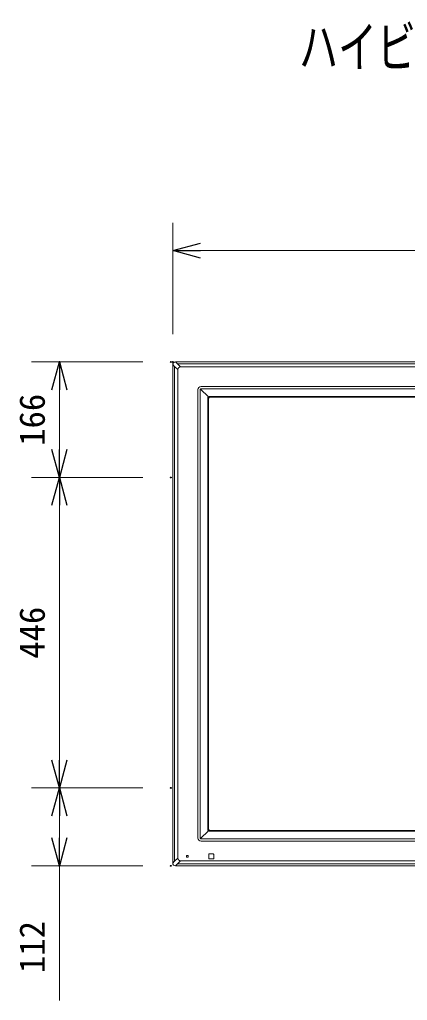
# Model space of a CAD drawing. Units: millimetres, scale not verified. Extents: x -62 to 63, y -56 to 57.
# Drawn here: x -55.6 to -27.7, y -13.6 to 56.8 of the extents above; entities that cross this region are included whole.
import ezdxf
from ezdxf.enums import TextEntityAlignment as Align

# ---------------------------------------------------------------- set-up
doc = ezdxf.new("R2010")
doc.units = ezdxf.units.MM
doc.header["$LTSCALE"] = 0.125
doc.header["$PDMODE"] = 32
doc.header["$PDSIZE"] = 0.0625
for name, color, linetype in [('0-0_0', 7, 'Continuous'), ('0-2_MOJI1', 7, 'Continuous'), ('0-4_DEFPOINTS', 7, 'Continuous')]:
    doc.layers.add(name, color=color, linetype=linetype)
doc.layers.add('0-5_GAIKEI', color=1, linetype='Continuous', lineweight=18)
doc.layers.add('0-6_SUNPO', color=7, linetype='Continuous', lineweight=18)
doc.styles.add('ＭＳ ゴシック', font='')
doc.styles.get('ＭＳ ゴシック').set_extended_font_data('MS Gothic')

# ---------------------------------------------------------------- blocks, each defined once
blk = doc.blocks.new('_OPEN30')
at = {"layer": '0-0_0'}
blk.add_line((0, 0), (-1, 0), dxfattribs=at)
blk.add_lwpolyline([(-1, 0.26795), (0, 0), (-1, -0.26795)], dxfattribs=at)
blk = doc.blocks.new('D12')
at = {"layer": '0-4_DEFPOINTS'}
for p in [(12.8968, 46.304), (-47.6032, 38.304), (12.8968, 38.304)]:
    blk.add_point(p, dxfattribs=at)
at = {"layer": '0-6_SUNPO'}
for p, q in [((-47.6032, 40.304), (-47.6032, 48.304)), ((12.8968, 40.304), (12.8968, 48.304)), ((-45.6032, 46.304), (10.8968, 46.304))]:
    blk.add_line(p, q, dxfattribs=at)
at = {"layer": '0-6_SUNPO', "xscale": 2, "yscale": 2, "rotation": 180}
blk.add_blockref('_OPEN30', (-47.6032, 46.304), dxfattribs=at)
at = {"layer": '0-6_SUNPO', "xscale": 2, "yscale": 2}
blk.add_blockref('_OPEN30', (12.8968, 46.304), dxfattribs=at)
at = {"layer": '0-6_SUNPO', "style": 'ＭＳ ゴシック'}
blk.add_text('1210', height=1.833, dxfattribs=at).set_placement((-19.8532, 46.804), align=Align.BOTTOM_LEFT)
blk = doc.blocks.new('D11')
at = {"layer": '0-4_DEFPOINTS'}
for p in [(-55.7521, 38.3043), (-47.7521, 38.3043), (-47.7521, 30.0081)]:
    blk.add_point(p, dxfattribs=at)
at = {"layer": '0-6_SUNPO'}
for p, q in [((-49.7521, 38.3043), (-57.7521, 38.3043)), ((-55.7521, 32.0081), (-55.7521, 36.3043)), ((-49.7521, 30.0081), (-57.7521, 30.0081))]:
    blk.add_line(p, q, dxfattribs=at)
at = {"layer": '0-6_SUNPO', "xscale": 2, "yscale": 2}
for p, rotation in [((-55.7521, 38.3043), 90), ((-55.7521, 30.0081), 270)]:
    blk.add_blockref('_OPEN30', p, dxfattribs=dict(at, rotation=rotation))
at = {"layer": '0-6_SUNPO', "style": 'ＭＳ ゴシック'}
blk.add_text('166', height=1.833, rotation=90, dxfattribs=at).set_placement((-56.2521, 32.2812), align=Align.BOTTOM_LEFT)
blk = doc.blocks.new('D10')
at = {"layer": '0-4_DEFPOINTS'}
for p in [(-47.7521, 7.7081), (-55.7521, 2.1119), (-47.7521, 2.1119)]:
    blk.add_point(p, dxfattribs=at)
at = {"layer": '0-6_SUNPO'}
for p, q in [((-49.7521, 7.7081), (-57.7521, 7.7081)), ((-55.7521, 5.7081), (-55.7521, 4.1119)), ((-49.7521, 2.1119), (-57.7521, 2.1119)), ((-55.7521, 2.1119), (-55.7521, -7.5547))]:
    blk.add_line(p, q, dxfattribs=at)
at = {"layer": '0-6_SUNPO', "xscale": 2, "yscale": 2}
for p, rotation in [((-55.7521, 7.7081), 90), ((-55.7521, 2.1119), 270)]:
    blk.add_blockref('_OPEN30', p, dxfattribs=dict(at, rotation=rotation))
at = {"layer": '0-6_SUNPO', "style": 'ＭＳ ゴシック'}
blk.add_text('112', height=1.833, rotation=90, dxfattribs=at).set_placement((-56.2521, -5.5964), align=Align.BOTTOM_LEFT)
blk = doc.blocks.new('D9')
at = {"layer": '0-4_DEFPOINTS'}
for p in [(-47.7521, 30.0081), (-55.7521, 7.7081), (-47.7521, 7.7081)]:
    blk.add_point(p, dxfattribs=at)
at = {"layer": '0-6_SUNPO'}
for p, q in [((-49.7521, 30.0081), (-57.7521, 30.0081)), ((-55.7521, 28.0081), (-55.7521, 9.7081)), ((-49.7521, 7.7081), (-57.7521, 7.7081))]:
    blk.add_line(p, q, dxfattribs=at)
at = {"layer": '0-6_SUNPO', "xscale": 2, "yscale": 2}
for p, rotation in [((-55.7521, 30.0081), 90), ((-55.7521, 7.7081), 270)]:
    blk.add_blockref('_OPEN30', p, dxfattribs=dict(at, rotation=rotation))
at = {"layer": '0-6_SUNPO', "style": 'ＭＳ ゴシック'}
blk.add_text('446', height=1.833, rotation=90, dxfattribs=at).set_placement((-56.2521, 16.9831), align=Align.BOTTOM_LEFT)

msp = doc.modelspace()

# ---------------------------------------------------------------- linework, layer by layer
at = {"layer": '0-5_GAIKEI'}
for p, q in [((-44.5783, 32.0259), (-44.4429, 31.8905)), ((-44.4429, 31.8925), (-44.2161, 31.6657)), ((-44.4429, -3.6412), (-44.4429, 31.8925)), ((-44.2432, 32.0903), (-44.3786, 32.2257)), ((-44.0183, 31.8634), (-44.2452, 32.0903)), ((-44.2452, 32.0903), (15.5886, 32.0903)), ((15.3617, 31.8634), (-44.0183, 31.8634)), ((-44.2161, 31.6657), (-44.2161, -3.4144)), ((13.8885, 30.4546), (-42.5451, 30.4546)), ((-42.5383, 30.2961), (13.8818, 30.2961)), ((-42.7698, 30.2299), (-42.7698, -1.9786)), ((-42.6112, -1.9719), (-42.6112, 30.2232)), ((-42.5904, 30.2752), (-42.0192, 29.704)), ((-42.0611, 29.6011), (-42.0611, -1.3498)), ((13.2596, 29.7459), (-41.9162, 29.7459)), ((-41.9015, 29.6857), (13.245, 29.6857)), ((-42.0008, 29.5864), (-42.0008, -1.3351)), ((-42.0192, -1.4527), (-42.5904, -2.0239)), ((13.8818, -2.0448), (-42.5383, -2.0448)), ((-41.9162, -1.4946), (13.2596, -1.4946)), ((-41.9015, -1.4343), (13.245, -1.4343)), ((-42.5451, -2.2033), (13.8885, -2.2033)), ((-44.2161, -3.4144), (-44.4429, -3.6412)), ((-43.5845, -3.2431), (-43.472, -3.2431)), ((-43.5845, -3.3556), (-43.5845, -3.2431)), ((-43.5845, -3.3556), (-43.472, -3.3556)), ((-43.472, -3.3556), (-43.472, -3.2431)), ((-41.9883, -3.4494), (-41.9883, -3.1492)), ((-41.9634, -3.1243), (-41.6632, -3.1243)), ((-41.9634, -3.4743), (-41.6632, -3.4743)), ((-41.6383, -3.4494), (-41.6383, -3.1492)), ((-44.4429, -3.6392), (-44.5783, -3.7746)), ((-44.3786, -3.9743), (-44.2432, -3.8389)), ((-44.2452, -3.8389), (-44.0183, -3.6121)), ((15.5886, -3.8389), (-44.2452, -3.8389)), ((-44.0183, -3.6121), (15.3617, -3.6121))]:
    msp.add_line(p, q, dxfattribs=at)
at = {"layer": '0-5_GAIKEI', "color": 7}
for p, q in [((-44.5783, 32.0259), (-44.5783, -3.7746)), ((-44.3786, 32.2257), (15.722, 32.2257)), ((-44.3786, -3.9743), (15.722, -3.9743))]:
    msp.add_line(p, q, dxfattribs=at)
for centre, major_axis in [((-44.378, 32.0254), (-0.1418, 0.1418)), ((-44.378, -3.7741), (-0.1418, -0.1418))]:
    msp.add_ellipse(centre, major_axis=major_axis, ratio=0.997265, start_param=5.4991567, end_param=7.0672139, dxfattribs=at)
at = {"layer": '0-5_GAIKEI'}
for centre, major_axis, ratio, start_param, end_param in [((-43.6568, 31.3042), (-0.5022, 0.5022), 0.49281, 5.8722213, 6.6941493), ((-42.5444, 30.2293), (-0.1595, 0.1595), 0.997265, 5.4991567, 7.0672139), ((-42.5385, 30.2213), (-0.074, -0.0127), 0.995515, 4.5422375, 5.3072091), ((-42.5364, 30.2233), (-0.0127, -0.074), 0.995515, 4.1175689, 4.8825404), ((-41.9084, 29.5973), (-0.1272, 0.0866), 0.973581, 6.1096782, 6.8685929), ((-41.9125, 29.5933), (-0.0866, 0.1272), 0.973581, 5.6977777, 6.4566924), ((-41.9, 29.5849), (-0.0718, 0.0718), 0.985257, 5.5052135, 7.0611571), ((-41.9084, -1.346), (-0.1272, -0.0866), 0.973581, 5.6977777, 6.4566924), ((-41.9, -1.3336), (-0.0718, -0.0718), 0.985257, 5.5052135, 7.0611571), ((-42.5444, -1.978), (-0.1595, -0.1595), 0.997265, 5.4991567, 7.0672139), ((-42.5364, -1.972), (-0.0127, 0.074), 0.995515, 1.4006449, 2.1656164), ((-42.5385, -1.97), (-0.074, 0.0127), 0.995515, 0.9759762, 1.7409478), ((-41.9125, -1.342), (-0.0866, -0.1272), 0.973581, 6.1096782, 6.8685929), ((-43.6568, -3.0529), (-0.5022, -0.5022), 0.49281, 5.8722213, 6.6941493), ((-41.9632, -3.1494), (-0.0178, 0.0178), 0.992433, 5.5015852, 7.0647854), ((-41.9632, -3.4492), (-0.0178, -0.0178), 0.992433, 5.5015852, 7.0647854), ((-41.6634, -3.1494), (-0.0178, -0.0178), 0.992433, 2.3599926, 3.9231927), ((-41.6634, -3.4492), (-0.0178, 0.0178), 0.992433, 2.3599926, 3.9231927)]:
    msp.add_ellipse(centre, major_axis=major_axis, ratio=ratio, start_param=start_param, end_param=end_param, dxfattribs=at)

# ---------------------------------------------------------------- block references
at = {"layer": '0-6_SUNPO'}
for name in ['D12', 'D11', 'D9', 'D10']:
    msp.add_blockref(name, (3.0249, -6.0863), dxfattribs=at)

# ---------------------------------------------------------------- texts
at = {"layer": '0-2_MOJI1', "style": 'ＭＳ ゴシック', "width": 0.7}
msp.add_text('ハイビジョンプラズマディスプレイ壁掛け金具付（角度可変型）', height=2.933, dxfattribs=at).set_placement((-35.4994, 52.5065), align=Align.BOTTOM_LEFT)

doc.saveas('drawing.dxf')
